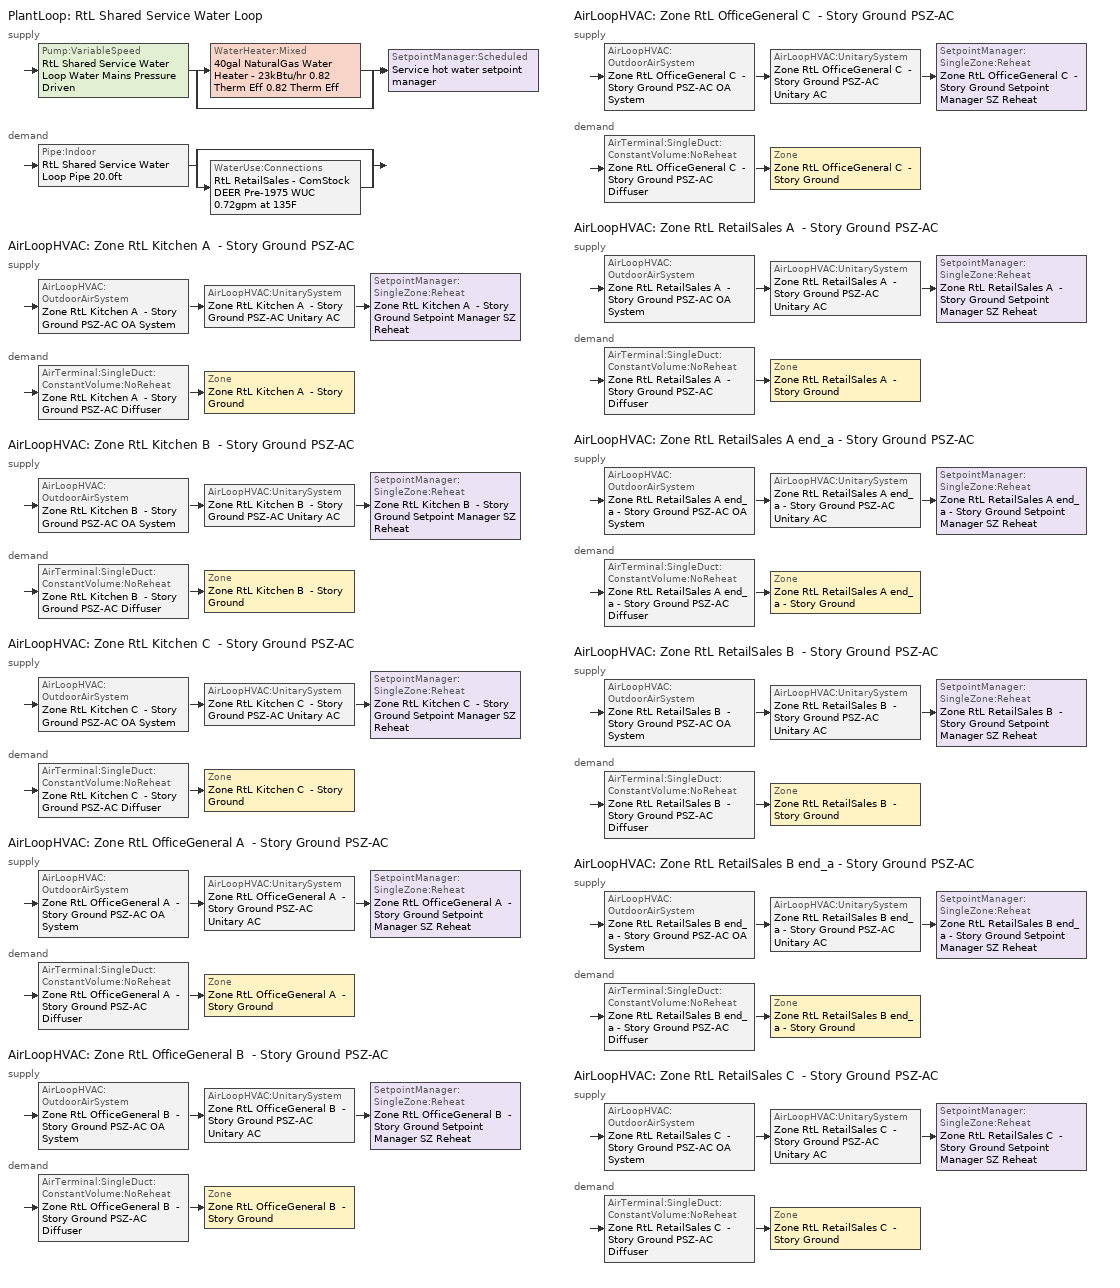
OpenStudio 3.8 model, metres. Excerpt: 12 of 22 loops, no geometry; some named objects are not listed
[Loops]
PlantLoop 'RtL Shared Service Water Loop'
 supply: Pump:VariableSpeed 'RtL Shared Service Water Loop Water Mains Pressure Driven' > split
  | WaterHeater:Mixed '40gal NaturalGas Water Heater - 23kBtu/hr 0.82 Therm Eff 0.82 Therm Eff'
  | bypass
  join > SetpointManager:Scheduled 'Service hot water setpoint manager'
 demand: Pipe:Indoor 'RtL Shared Service Water Loop Pipe 20.0ft' > split
  | bypass
  | WaterUse:Connections 'RtL RetailSales - ComStock DEER Pre-1975 WUC 0.72gpm at 135F'
AirLoopHVAC 'Zone RtL Kitchen A  - Story Ground PSZ-AC'
 supply: AirLoopHVAC:OutdoorAirSystem 'Zone RtL Kitchen A  - Story Ground PSZ-AC OA System' > AirLoopHVAC:UnitarySystem 'Zone RtL Kitchen A  - Story Ground PSZ-AC Unitary AC' > SetpointManager:SingleZone:Reheat 'Zone RtL Kitchen A  - Story Ground Setpoint Manager SZ Reheat'
 demand: AirTerminal:SingleDuct:ConstantVolume:NoReheat 'Zone RtL Kitchen A  - Story Ground PSZ-AC Diffuser' > Zone 'Zone RtL Kitchen A  - Story Ground'
AirLoopHVAC 'Zone RtL Kitchen B  - Story Ground PSZ-AC'
 supply: AirLoopHVAC:OutdoorAirSystem 'Zone RtL Kitchen B  - Story Ground PSZ-AC OA System' > AirLoopHVAC:UnitarySystem 'Zone RtL Kitchen B  - Story Ground PSZ-AC Unitary AC' > SetpointManager:SingleZone:Reheat 'Zone RtL Kitchen B  - Story Ground Setpoint Manager SZ Reheat'
 demand: AirTerminal:SingleDuct:ConstantVolume:NoReheat 'Zone RtL Kitchen B  - Story Ground PSZ-AC Diffuser' > Zone 'Zone RtL Kitchen B  - Story Ground'
AirLoopHVAC 'Zone RtL Kitchen C  - Story Ground PSZ-AC'
 supply: AirLoopHVAC:OutdoorAirSystem 'Zone RtL Kitchen C  - Story Ground PSZ-AC OA System' > AirLoopHVAC:UnitarySystem 'Zone RtL Kitchen C  - Story Ground PSZ-AC Unitary AC' > SetpointManager:SingleZone:Reheat 'Zone RtL Kitchen C  - Story Ground Setpoint Manager SZ Reheat'
 demand: AirTerminal:SingleDuct:ConstantVolume:NoReheat 'Zone RtL Kitchen C  - Story Ground PSZ-AC Diffuser' > Zone 'Zone RtL Kitchen C  - Story Ground'
AirLoopHVAC 'Zone RtL OfficeGeneral A  - Story Ground PSZ-AC'
 supply: AirLoopHVAC:OutdoorAirSystem 'Zone RtL OfficeGeneral A  - Story Ground PSZ-AC OA System' > AirLoopHVAC:UnitarySystem 'Zone RtL OfficeGeneral A  - Story Ground PSZ-AC Unitary AC' > SetpointManager:SingleZone:Reheat 'Zone RtL OfficeGeneral A  - Story Ground Setpoint Manager SZ Reheat'
 demand: AirTerminal:SingleDuct:ConstantVolume:NoReheat 'Zone RtL OfficeGeneral A  - Story Ground PSZ-AC Diffuser' > Zone 'Zone RtL OfficeGeneral A  - Story Ground'
AirLoopHVAC 'Zone RtL OfficeGeneral B  - Story Ground PSZ-AC'
 supply: AirLoopHVAC:OutdoorAirSystem 'Zone RtL OfficeGeneral B  - Story Ground PSZ-AC OA System' > AirLoopHVAC:UnitarySystem 'Zone RtL OfficeGeneral B  - Story Ground PSZ-AC Unitary AC' > SetpointManager:SingleZone:Reheat 'Zone RtL OfficeGeneral B  - Story Ground Setpoint Manager SZ Reheat'
 demand: AirTerminal:SingleDuct:ConstantVolume:NoReheat 'Zone RtL OfficeGeneral B  - Story Ground PSZ-AC Diffuser' > Zone 'Zone RtL OfficeGeneral B  - Story Ground'
AirLoopHVAC 'Zone RtL OfficeGeneral C  - Story Ground PSZ-AC'
 supply: AirLoopHVAC:OutdoorAirSystem 'Zone RtL OfficeGeneral C  - Story Ground PSZ-AC OA System' > AirLoopHVAC:UnitarySystem 'Zone RtL OfficeGeneral C  - Story Ground PSZ-AC Unitary AC' > SetpointManager:SingleZone:Reheat 'Zone RtL OfficeGeneral C  - Story Ground Setpoint Manager SZ Reheat'
 demand: AirTerminal:SingleDuct:ConstantVolume:NoReheat 'Zone RtL OfficeGeneral C  - Story Ground PSZ-AC Diffuser' > Zone 'Zone RtL OfficeGeneral C  - Story Ground'
AirLoopHVAC 'Zone RtL RetailSales A  - Story Ground PSZ-AC'
 supply: AirLoopHVAC:OutdoorAirSystem 'Zone RtL RetailSales A  - Story Ground PSZ-AC OA System' > AirLoopHVAC:UnitarySystem 'Zone RtL RetailSales A  - Story Ground PSZ-AC Unitary AC' > SetpointManager:SingleZone:Reheat 'Zone RtL RetailSales A  - Story Ground Setpoint Manager SZ Reheat'
 demand: AirTerminal:SingleDuct:ConstantVolume:NoReheat 'Zone RtL RetailSales A  - Story Ground PSZ-AC Diffuser' > Zone 'Zone RtL RetailSales A  - Story Ground'
AirLoopHVAC 'Zone RtL RetailSales A end_a - Story Ground PSZ-AC'
 supply: AirLoopHVAC:OutdoorAirSystem 'Zone RtL RetailSales A end_a - Story Ground PSZ-AC OA System' > AirLoopHVAC:UnitarySystem 'Zone RtL RetailSales A end_a - Story Ground PSZ-AC Unitary AC' > SetpointManager:SingleZone:Reheat 'Zone RtL RetailSales A end_a - Story Ground Setpoint Manager SZ Reheat'
 demand: AirTerminal:SingleDuct:ConstantVolume:NoReheat 'Zone RtL RetailSales A end_a - Story Ground PSZ-AC Diffuser' > Zone 'Zone RtL RetailSales A end_a - Story Ground'
AirLoopHVAC 'Zone RtL RetailSales B  - Story Ground PSZ-AC'
 supply: AirLoopHVAC:OutdoorAirSystem 'Zone RtL RetailSales B  - Story Ground PSZ-AC OA System' > AirLoopHVAC:UnitarySystem 'Zone RtL RetailSales B  - Story Ground PSZ-AC Unitary AC' > SetpointManager:SingleZone:Reheat 'Zone RtL RetailSales B  - Story Ground Setpoint Manager SZ Reheat'
 demand: AirTerminal:SingleDuct:ConstantVolume:NoReheat 'Zone RtL RetailSales B  - Story Ground PSZ-AC Diffuser' > Zone 'Zone RtL RetailSales B  - Story Ground'
AirLoopHVAC 'Zone RtL RetailSales B end_a - Story Ground PSZ-AC'
 supply: AirLoopHVAC:OutdoorAirSystem 'Zone RtL RetailSales B end_a - Story Ground PSZ-AC OA System' > AirLoopHVAC:UnitarySystem 'Zone RtL RetailSales B end_a - Story Ground PSZ-AC Unitary AC' > SetpointManager:SingleZone:Reheat 'Zone RtL RetailSales B end_a - Story Ground Setpoint Manager SZ Reheat'
 demand: AirTerminal:SingleDuct:ConstantVolume:NoReheat 'Zone RtL RetailSales B end_a - Story Ground PSZ-AC Diffuser' > Zone 'Zone RtL RetailSales B end_a - Story Ground'
AirLoopHVAC 'Zone RtL RetailSales C  - Story Ground PSZ-AC'
 supply: AirLoopHVAC:OutdoorAirSystem 'Zone RtL RetailSales C  - Story Ground PSZ-AC OA System' > AirLoopHVAC:UnitarySystem 'Zone RtL RetailSales C  - Story Ground PSZ-AC Unitary AC' > SetpointManager:SingleZone:Reheat 'Zone RtL RetailSales C  - Story Ground Setpoint Manager SZ Reheat'
 demand: AirTerminal:SingleDuct:ConstantVolume:NoReheat 'Zone RtL RetailSales C  - Story Ground PSZ-AC Diffuser' > Zone 'Zone RtL RetailSales C  - Story Ground'
[Construction]
Uninsulated copper pipe 0.75in type L: Copper pipe 0.75in type L
[Material]
Copper pipe 0.75in type L: Roughness=Smooth; Thickness {m}=0.001143; Conductivity {W/m-K}=386; Density {kg/m3}=8906.27; Specific Heat {J/kg-K}=385.1856; Thermal Absorptance=0.9; Solar Absorptance=0.7; Visible Absorptance=0.7
[Sizing:Zone] Zone Cooling Design Supply Air Temperature Input Method=SupplyAirTemperature; Zone Cooling Design Supply Air Temperature {C}=12.7778; Zone Cooling Design Supply Air Temperature Difference {deltaC}=11.11; Zone Heating Design Supply Air Temperature Input Method=SupplyAirTemperature; Zone Heating Design Supply Air Temperature {C}=50; Zone Heating Design Supply Air Temperature Difference {deltaC}=11.11; Zone Cooling Design Supply Air Humidity Ratio {kg-H2O/kg-air}=0.0085; Zone Heating Design Supply Air Humidity Ratio {kg-H2O/kg-air}=0.008; Cooling Design Air Flow Method=DesignDay; Heating Design Air Flow Method=DesignDay; Account for Dedicated Outdoor Air System=No; Dedicated Outdoor Air System Control Strategy=NeutralSupplyAir; Dedicated Outdoor Air Low Setpoint Temperature for Design {C}=autosize; Dedicated Outdoor Air High Setpoint Temperature for Design {C}=autosize; Zone Load Sizing Method=Sensible Load Only No Latent Load; Zone Latent Cooling Design Supply Air Humidity Ratio Input Method=HumidityRatioDifference; Zone Cooling Design Supply Air Humidity Ratio Difference {kgWater/kgDryAir}=0.005; Zone Latent Heating Design Supply Air Humidity Ratio Input Method=HumidityRatioDifference; Zone Humidification Design Supply Air Humidity Ratio Difference {kgWater/kgDryAir}=0.005
Zone RtL RetailSales A end_a - Story Ground; Zone RtL RetailSales B end_a - Story Ground; Zone RtL RetailSales A  - Story Ground; Zone RtL RetailSales B  - Story Ground; Zone RtL RetailSales C  - Story Ground; Zone RtL Kitchen A  - Story Ground; Zone RtL Kitchen B  - Story Ground; Zone RtL Kitchen C  - Story Ground; Zone RtL OfficeGeneral A  - Story Ground; Zone RtL OfficeGeneral B  - Story Ground; Zone RtL OfficeGeneral C  - Story Ground
[Zone equipment]
Zone RtL RetailSales A end_a - Story Ground: Zone RtL RetailSales A end_a - Story Ground PSZ-AC Diffuser
Zone RtL RetailSales B end_a - Story Ground: Zone RtL RetailSales B end_a - Story Ground PSZ-AC Diffuser
Zone RtL RetailSales A  - Story Ground: Zone RtL RetailSales A  - Story Ground PSZ-AC Diffuser
Zone RtL RetailSales B  - Story Ground: Zone RtL RetailSales B  - Story Ground PSZ-AC Diffuser
Zone RtL RetailSales C  - Story Ground: Zone RtL RetailSales C  - Story Ground PSZ-AC Diffuser
Zone RtL Kitchen A  - Story Ground: Zone RtL Kitchen A  - Story Ground Exhaust Fan, Zone RtL Kitchen A  - Story Ground PSZ-AC Diffuser
Zone RtL Kitchen B  - Story Ground: Zone RtL Kitchen B  - Story Ground Exhaust Fan, Zone RtL Kitchen B  - Story Ground PSZ-AC Diffuser
Zone RtL Kitchen C  - Story Ground: Zone RtL Kitchen C  - Story Ground Exhaust Fan, Zone RtL Kitchen C  - Story Ground PSZ-AC Diffuser
Zone RtL OfficeGeneral A  - Story Ground: Zone RtL OfficeGeneral A  - Story Ground PSZ-AC Diffuser
Zone RtL OfficeGeneral B  - Story Ground: Zone RtL OfficeGeneral B  - Story Ground PSZ-AC Diffuser
Zone RtL OfficeGeneral C  - Story Ground: Zone RtL OfficeGeneral C  - Story Ground PSZ-AC Diffuser
[Fan:ZoneExhaust] Availability Schedule=D_RtL_All_Fan_Yr; Fan Total Efficiency=0.583878; Pressure Rise {Pa}=124.544; Flow Fraction Schedule=D_RtL_All_Fan_Yr; System Availability Manager Coupling Mode=Decoupled
Name | Maximum Flow Rate {m3/s}
Zone RtL Kitchen A  - Story Ground Exhaust Fan; Zone RtL Kitchen C  - Story Ground Exhaust Fan | 0.111524
Zone RtL Kitchen B  - Story Ground Exhaust Fan | 2.65649
[WaterUse:Connections]
RtL RetailSales - ComStock DEER Pre-1975 WUC 0.72gpm at 135F: Drain Water Heat Exchanger Type=None; Drain Water Heat Exchanger Destination=Plant; Water Use Equipment Name 1=RtL RetailSales - ComStock DEER Pre-1975 Service Water Use 0.72gpm at 135F
[WaterUse:Equipment:Definition]
RtL RetailSales - ComStock DEER Pre-1975 Service Water Use Def 0.72gpm: Peak Flow Rate {m3/s}=4.54641e-05; Target Temperature Schedule=Mixed Water At Faucet Temp - 135F; Sensible Fraction Schedule=Fraction Sensible - 0.2; Latent Fraction Schedule=Fraction Latent - 0.05
[WaterUse:Equipment]
RtL RetailSales - ComStock DEER Pre-1975 Service Water Use 0.72gpm at 135F: Water Use Equipment Definition=RtL RetailSales - ComStock DEER Pre-1975 Service Water Use Def 0.72gpm; Flow Rate Fraction Schedule=D_RtL_All_DHW_DHW_Yr
[PlantLoop]
RtL Shared Service Water Loop: Glycol Concentration=0; Maximum Loop Temperature {C}=60; Minimum Loop Temperature {C}=10; Maximum Loop Flow Rate {m3/s}=4.54641e-05; Plant Loop Volume {m3}=0.00545569; Load Distribution Scheme=Optimal
[Sizing:Plant]
RtL Shared Service Water Loop: Loop Type=Heating; Design Loop Exit Temperature {C}=60; Loop Design Temperature Difference {deltaC}=5; Sizing Option=NonCoincident; Zone Timesteps in Averaging Window=1; Coincident Sizing Factor Mode=None
[SetpointManager:Scheduled]
Service hot water setpoint manager: Control Variable=Temperature; Schedule=Service Water Loop Temp - 140F; Setpoint Node or NodeList=RtL Shared Service Water Loop Supply Outlet Node
[Pump:VariableSpeed]
RtL Shared Service Water Loop Water Mains Pressure Driven: Rated Flow Rate {m3/s}=4.54641e-05; Rated Pump Head {Pa}=0.001; Rated Power Consumption {W}=6.73841e-08; Motor Efficiency=0.865; Coefficient 1 of the Part Load Performance Curve=0; Coefficient 2 of the Part Load Performance Curve=3.2485; Coefficient 3 of the Part Load Performance Curve=-4.7443; Coefficient 4 of the Part Load Performance Curve=2.5294; Pump Control Type=Intermittent; Skin Loss Radiative Fraction=0.5; Design Power Sizing Method=PowerPerFlowPerPressure; Design Electric Power per Unit Flow Rate {W/(m3/s)}=348701.1; Design Shaft Power per Unit Flow Rate per Unit Head {W-s/m3-Pa}=1.28205; Design Minimum Flow Rate Fraction=0
[WaterHeater:Mixed]
40gal NaturalGas Water Heater - 23kBtu/hr 0.82 Therm Eff 0.82 Therm Eff: Tank Volume {m3}=0.151416; Setpoint Temperature Schedule=Service Water Loop Temp - 140F; Deadband Temperature Difference {deltaC}=2; Maximum Temperature Limit {C}=60; Heater Control Type=Cycle; Heater Maximum Capacity {W}=6652.58; Heater Fuel Type=NaturalGas; Heater Thermal Efficiency=0.82; Off Cycle Parasitic Fuel Consumption Rate {W}=0; Off Cycle Parasitic Fuel Type=NaturalGas; Off Cycle Parasitic Heat Fraction to Tank=0; On Cycle Parasitic Fuel Consumption Rate {W}=0; On Cycle Parasitic Fuel Type=NaturalGas; On Cycle Parasitic Heat Fraction to Tank=0; Ambient Temperature Indicator=Schedule; Ambient Temperature Schedule=Water Heater Ambient Temp Schedule - 70.0f; Off Cycle Loss Coefficient to Ambient Temperature {W/K}=2.50901; On Cycle Loss Coefficient to Ambient Temperature {W/K}=2.50901; Use Side Effectiveness=1; Source Side Effectiveness=1; Use Side Design Flow Rate {m3/s}=autosize; Source Side Design Flow Rate {m3/s}=autosize; Indirect Water Heating Recovery Time {hr}=1.5; Source Side Flow Control Mode=IndirectHeatPrimarySetpoint
[WaterHeater:Sizing]
40gal NaturalGas Water Heater - 23kBtu/hr 0.82 Therm Eff 0.82 Therm Eff: Design Mode=PeakDraw; Time Storage Can Meet Peak Draw {hr}=0.538503; Time for Tank Recovery {hr}=0; Nominal Tank Volume for Autosizing Plant Connections {m3}=1
[Pipe:Indoor]
RtL Shared Service Water Loop Pipe 20.0ft: Construction=Uninsulated copper pipe 0.75in type L; Environment Type=Schedule; Ambient Temperature Schedule=RtL Shared Service Water Loop Piping Air Temp - 70F; Ambient Air Velocity Schedule=RtL Shared Service Water Loop Piping Air Velocity - 0.67mph; Pipe Inside Diameter {m}=0.019939; Pipe Length {m}=6.096
[AirLoopHVAC] Availability Schedule=Always On Discrete; Design Return Air Flow Fraction of Supply Air Flow=1
Name | Design Supply Air Flow Rate {m3/s}
Zone RtL Kitchen A  - Story Ground PSZ-AC | 0.286066
Zone RtL Kitchen B  - Story Ground PSZ-AC | 0.903629
Zone RtL Kitchen C  - Story Ground PSZ-AC | 0.195614
Zone RtL OfficeGeneral A  - Story Ground PSZ-AC | 0.690074
Zone RtL OfficeGeneral B  - Story Ground PSZ-AC | 2.1132
Zone RtL OfficeGeneral C  - Story Ground PSZ-AC | 0.445021
Zone RtL RetailSales A  - Story Ground PSZ-AC | 14.3841
Zone RtL RetailSales A end_a - Story Ground PSZ-AC | 1.12688
Zone RtL RetailSales B  - Story Ground PSZ-AC | 55.9653
Zone RtL RetailSales B end_a - Story Ground PSZ-AC | 13.8597
Zone RtL RetailSales C  - Story Ground PSZ-AC | 9.18437
[Sizing:System] Type of Load to Size On=Sensible; Central Heating Maximum System Air Flow Ratio=1; Preheat Design Temperature {C}=7.22222; Preheat Design Humidity Ratio {kg-H2O/kg-Air}=0.008; Precool Design Temperature {C}=12.7778; Precool Design Humidity Ratio {kg-H2O/kg-Air}=0.008; Central Cooling Design Supply Air Temperature {C}=12.7778; Central Heating Design Supply Air Temperature {C}=50; Sizing Option=Coincident; 100% Outdoor Air in Cooling=No; 100% Outdoor Air in Heating=No; Central Cooling Design Supply Air Humidity Ratio {kg-H2O/kg-Air}=0.0085; Central Heating Design Supply Air Humidity Ratio {kg-H2O/kg-Air}=0.008; Cooling Design Air Flow Method=DesignDay; Heating Design Air Flow Method=DesignDay; System Outdoor Air Method=ZoneSum; Zone Maximum Outdoor Air Fraction=1; Cooling Supply Air Flow Rate Per Floor Area {m3/s-m2}=0.00996765; Cooling Fraction of Autosized Cooling Supply Air Flow Rate=1; Cooling Supply Air Flow Rate Per Unit Cooling Capacity {m3/s-W}=3.94755e-05; Heating Supply Air Flow Rate Per Floor Area {m3/s-m2}=0.00996765; Heating Fraction of Autosized Heating Supply Air Flow Rate=1; Heating Fraction of Autosized Cooling Supply Air Flow Rate=1; Heating Supply Air Flow Rate Per Unit Heating Capacity {m3/s-W}=3.15882e-05; Cooling Design Capacity Method=CoolingDesignCapacity; Cooling Design Capacity Per Floor Area {W/m2}=234.7; Fraction of Autosized Cooling Design Capacity=1; Heating Design Capacity Method=HeatingDesignCapacity; Heating Design Capacity Per Floor Area {W/m2}=157; Fraction of Autosized Heating Design Capacity=1; Central Cooling Capacity Control Method=OnOff; Occupant Diversity=1
Name | Design Outdoor Air Flow Rate {m3/s} | Cooling Design Capacity {W} | Heating Design Capacity {W}
Zone RtL Kitchen A  - Story Ground PSZ-AC | 0.286066 | 3082.94 | 1071.41
Zone RtL Kitchen B  - Story Ground PSZ-AC | 0.903629 | 11793.89 | 7728.32
Zone RtL Kitchen C  - Story Ground PSZ-AC | 0.195614 | 2075.2 | 1079.23
Zone RtL OfficeGeneral A  - Story Ground PSZ-AC | 0.690074 | 7498.45 | 2819.75
Zone RtL OfficeGeneral B  - Story Ground PSZ-AC | 2.1132 | 29517.05 | 21845.2
Zone RtL OfficeGeneral C  - Story Ground PSZ-AC | 0.445021 | 4750.57 | 2839.61
Zone RtL RetailSales A  - Story Ground PSZ-AC | 14.3841 | 163310.6 | 70970.38
Zone RtL RetailSales A end_a - Story Ground PSZ-AC | 1.12688 | 12482.34 | 5549.78
Zone RtL RetailSales B  - Story Ground PSZ-AC | 55.9653 | 942641 | 1.05796e+06
Zone RtL RetailSales B end_a - Story Ground PSZ-AC | 13.8597 | 158379 | 83741.81
Zone RtL RetailSales C  - Story Ground PSZ-AC | 9.18437 | 102201 | 71377.9
[SetpointManager:SingleZone:Reheat] Minimum Supply Air Temperature {C}=12.7778; Maximum Supply Air Temperature {C}=50
Name | Control Zone | Setpoint Node or NodeList
Zone RtL Kitchen A  - Story Ground Setpoint Manager SZ Reheat | Zone RtL Kitchen A  - Story Ground | Zone RtL Kitchen A  - Story Ground PSZ-AC Supply Outlet Node
Zone RtL Kitchen B  - Story Ground Setpoint Manager SZ Reheat | Zone RtL Kitchen B  - Story Ground | Zone RtL Kitchen B  - Story Ground PSZ-AC Supply Outlet Node
Zone RtL Kitchen C  - Story Ground Setpoint Manager SZ Reheat | Zone RtL Kitchen C  - Story Ground | Zone RtL Kitchen C  - Story Ground PSZ-AC Supply Outlet Node
Zone RtL OfficeGeneral A  - Story Ground Setpoint Manager SZ Reheat | Zone RtL OfficeGeneral A  - Story Ground | Zone RtL OfficeGeneral A  - Story Ground PSZ-AC Supply Outlet Node
Zone RtL OfficeGeneral B  - Story Ground Setpoint Manager SZ Reheat | Zone RtL OfficeGeneral B  - Story Ground | Zone RtL OfficeGeneral B  - Story Ground PSZ-AC Supply Outlet Node
Zone RtL OfficeGeneral C  - Story Ground Setpoint Manager SZ Reheat | Zone RtL OfficeGeneral C  - Story Ground | Zone RtL OfficeGeneral C  - Story Ground PSZ-AC Supply Outlet Node
Zone RtL RetailSales A  - Story Ground Setpoint Manager SZ Reheat | Zone RtL RetailSales A  - Story Ground | Zone RtL RetailSales A  - Story Ground PSZ-AC Supply Outlet Node
Zone RtL RetailSales A end_a - Story Ground Setpoint Manager SZ Reheat | Zone RtL RetailSales A end_a - Story Ground | Zone RtL RetailSales A end_a - Story Ground PSZ-AC Supply Outlet Node
Zone RtL RetailSales B  - Story Ground Setpoint Manager SZ Reheat | Zone RtL RetailSales B  - Story Ground | Zone RtL RetailSales B  - Story Ground PSZ-AC Supply Outlet Node
Zone RtL RetailSales B end_a - Story Ground Setpoint Manager SZ Reheat | Zone RtL RetailSales B end_a - Story Ground | Zone RtL RetailSales B end_a - Story Ground PSZ-AC Supply Outlet Node
Zone RtL RetailSales C  - Story Ground Setpoint Manager SZ Reheat | Zone RtL RetailSales C  - Story Ground | Zone RtL RetailSales C  - Story Ground PSZ-AC Supply Outlet Node
[Coil:Heating:Gas] Availability Schedule=Always On Discrete; Gas Burner Efficiency=0.8; On Cycle Parasitic Electric Load {W}=0; Off Cycle Parasitic Gas Load {W}=0
Name | Nominal Capacity {W}
Zone RtL Kitchen A  - Story Ground PSZ-AC Gas Htg Coil | 9846.04
Zone RtL Kitchen B  - Story Ground PSZ-AC Gas Htg Coil | 33803.5
Zone RtL Kitchen C  - Story Ground PSZ-AC Gas Htg Coil | 6774.16
Zone RtL OfficeGeneral A  - Story Ground PSZ-AC Gas Htg Coil | 23852.5
Zone RtL OfficeGeneral B  - Story Ground PSZ-AC Gas Htg Coil | 81666.3
Zone RtL OfficeGeneral C  - Story Ground PSZ-AC Gas Htg Coil | 15529.8
Zone RtL RetailSales A  - Story Ground PSZ-AC Gas Htg Coil | 508668
Zone RtL RetailSales A end_a - Story Ground PSZ-AC Gas Htg Coil | 39271
Zone RtL RetailSales B  - Story Ground PSZ-AC Gas Htg Coil | 2.38019e+06
Zone RtL RetailSales B end_a - Story Ground PSZ-AC Gas Htg Coil | 494443
Zone RtL RetailSales C  - Story Ground PSZ-AC Gas Htg Coil | 332067
[Coil:Heating:Electric] Availability Schedule=Always Off Discrete; Efficiency=1; Nominal Capacity {W}=0
Zone RtL Kitchen A  - Story Ground PSZ-AC No Heat; Zone RtL Kitchen B  - Story Ground PSZ-AC No Heat; Zone RtL Kitchen C  - Story Ground PSZ-AC No Heat; Zone RtL OfficeGeneral A  - Story Ground PSZ-AC No Heat; Zone RtL OfficeGeneral B  - Story Ground PSZ-AC No Heat; Zone RtL OfficeGeneral C  - Story Ground PSZ-AC No Heat; Zone RtL RetailSales A  - Story Ground PSZ-AC No Heat; Zone RtL RetailSales A end_a - Story Ground PSZ-AC No Heat; Zone RtL RetailSales B  - Story Ground PSZ-AC No Heat; Zone RtL RetailSales B end_a - Story Ground PSZ-AC No Heat; Zone RtL RetailSales C  - Story Ground PSZ-AC No Heat
[Coil:Cooling:DX:SingleSpeed] Availability Schedule=Always On Discrete; Rated COP {W/W}=3.91157; Rated Evaporator Fan Power Per Volume Flow Rate 2017 {W/(m3/s)}=773.3; Rated Evaporator Fan Power Per Volume Flow Rate 2023 {W/(m3/s)}=934.4; Total Cooling Capacity Function of Temperature Curve=SpltAC2SpLoSEER_ClCap_fT; Total Cooling Capacity Function of Flow Fraction Curve=DXCOOL-NECB2011-REF-CAPFFLOW; Energy Input Ratio Function of Temperature Curve=SpltAC2SpLoSEER_EIR_fT; Energy Input Ratio Function of Flow Fraction Curve=DXCOOL-NECB2011-REF-COOLEIRFFLOW; Part Load Fraction Correlation Curve=DXCOOL-NECB2011-REF-COOLPLFFPLR; Minimum Outdoor Dry-Bulb Temperature for Compressor Operation {C}=-25; Nominal Time for Condensate Removal to Begin {s}=0; Ratio of Initial Moisture Evaporation Rate and Steady State Latent Capacity=0; Maximum Cycling Rate {cycles/hr}=0; Latent Capacity Time Constant {s}=0; Condenser Type=AirCooled; Evaporative Condenser Effectiveness=0.9; Evaporative Condenser Air Flow Rate {m3/s}=autosize; Evaporative Condenser Pump Rated Power Consumption {W}=autosize; Crankcase Heater Capacity {W}=0; Maximum Outdoor Dry-Bulb Temperature for Crankcase Heater Operation {C}=10; Basin Heater Capacity {W/K}=0; Basin Heater Setpoint Temperature {C}=2
Name | Rated Total Cooling Capacity {W} | Rated Sensible Heat Ratio | Rated Air Flow Rate {m3/s}
Zone RtL Kitchen A  - Story Ground PSZ-AC 1spd DX AC Clg Coil 21kBtu/hr 9.7SEER 20kBtu/hr 13.0SEER | 4735.41 | 0.800655 | 0.286066
Zone RtL Kitchen B  - Story Ground PSZ-AC 1spd DX AC Clg Coil 152kBtu/hr 9.7SEER 138kBtu/hr 13.0SEER | 15288.5 | 0.800714 | 0.903629
Zone RtL Kitchen C  - Story Ground PSZ-AC 1spd DX AC Clg Coil 15kBtu/hr 9.7SEER 14kBtu/hr 13.0SEER | 3238.1 | 0.800655 | 0.195614
Zone RtL OfficeGeneral A  - Story Ground PSZ-AC 1spd DX AC Clg Coil 36kBtu/hr 9.7SEER 36kBtu/hr 13.0SEER | 11423.2 | 0.800655 | 0.690074
Zone RtL OfficeGeneral B  - Story Ground PSZ-AC 1spd DX AC Clg Coil 150kBtu/hr 9.7SEER 141kBtu/hr 13.0SEER | 37975.9 | 0.80066 | 2.1132
Zone RtL OfficeGeneral C  - Story Ground PSZ-AC 1spd DX AC Clg Coil 24kBtu/hr 9.7SEER 24kBtu/hr 13.0SEER | 7366.68 | 0.800655 | 0.445021
Zone RtL RetailSales A  - Story Ground PSZ-AC 1spd DX AC Clg Coil 692kBtu/hr 9.7SEER 774kBtu/hr 13.0SEER | 238108 | 0.800655 | 14.3841
Zone RtL RetailSales A end_a - Story Ground PSZ-AC 1spd DX AC Clg Coil 54kBtu/hr 9.7SEER 57kBtu/hr 13.0SEER | 18653.8 | 0.800655 | 1.12688
Zone RtL RetailSales B  - Story Ground PSZ-AC 1spd DX AC Clg Coil 3709kBtu/hr 9.7SEER 3892kBtu/hr 13.0SEER | 1.24234e+06 | 0.737164 | 55.9653
Zone RtL RetailSales B end_a - Story Ground PSZ-AC 1spd DX AC Clg Coil 656kBtu/hr 9.7SEER 726kBtu/hr 13.0SEER | 229427 | 0.800655 | 13.8597
Zone RtL RetailSales C  - Story Ground PSZ-AC 1spd DX AC Clg Coil 440kBtu/hr 9.7SEER 480kBtu/hr 13.0SEER | 152034 | 0.800655 | 9.18437
[Fan:OnOff] Availability Schedule=Always On Discrete; Motor In Airstream Fraction=1
Name | Fan Total Efficiency | Pressure Rise {Pa} | Maximum Flow Rate {m3/s} | Motor Efficiency | Fan Power Ratio Function of Speed Ratio Curve | Fan Efficiency Ratio Function of Speed Ratio Curve
Zone RtL Kitchen A  - Story Ground PSZ-AC Fan | 0.56225 | 622.722 | 0.286066 | 0.865 | Fan On Off Power Curve | Fan On Off Efficiency Curve
Zone RtL Kitchen B  - Story Ground PSZ-AC Fan | 0.58175 | 622.722 | 0.903629 | 0.895 | Fan On Off Power Curve 1 | Fan On Off Efficiency Curve 1
Zone RtL Kitchen C  - Story Ground PSZ-AC Fan | 0.56225 | 622.722 | 0.195614 | 0.865 | Fan On Off Power Curve 2 | Fan On Off Efficiency Curve 2
Zone RtL OfficeGeneral A  - Story Ground PSZ-AC Fan | 0.56225 | 622.722 | 0.690074 | 0.865 | Fan On Off Power Curve 3 | Fan On Off Efficiency Curve 3
Zone RtL OfficeGeneral B  - Story Ground PSZ-AC Fan | 0.58175 | 622.722 | 2.1132 | 0.895 | Fan On Off Power Curve 4 | Fan On Off Efficiency Curve 4
Zone RtL OfficeGeneral C  - Story Ground PSZ-AC Fan | 0.56225 | 622.722 | 0.445021 | 0.865 | Fan On Off Power Curve 5 | Fan On Off Efficiency Curve 5
Zone RtL RetailSales A  - Story Ground PSZ-AC Fan | 0.61165 | 1018.77 | 14.3841 | 0.941 | Fan On Off Power Curve 6 | Fan On Off Efficiency Curve 6
Zone RtL RetailSales A end_a - Story Ground PSZ-AC Fan | 0.56225 | 622.722 | 1.12688 | 0.865 | Fan On Off Power Curve 7 | Fan On Off Efficiency Curve 7
Zone RtL RetailSales B  - Story Ground PSZ-AC Fan | 0.6201 | 1018.77 | 55.9653 | 0.954 | Fan On Off Power Curve 8 | Fan On Off Efficiency Curve 8
Zone RtL RetailSales B end_a - Story Ground PSZ-AC Fan | 0.61165 | 1018.77 | 13.8597 | 0.941 | Fan On Off Power Curve 9 | Fan On Off Efficiency Curve 9
Zone RtL RetailSales C  - Story Ground PSZ-AC Fan | 0.6084 | 1110.94 | 9.18437 | 0.936 | Fan On Off Power Curve 10 | Fan On Off Efficiency Curve 10
[AirLoopHVAC:UnitarySystem] Control Type=Load; Dehumidification Control Type=None; Availability Schedule=Always On Discrete; Fan Placement=DrawThrough; Supply Air Fan Operating Mode Schedule=Always On Discrete; DX Heating Coil Sizing Ratio=1; Use DOAS DX Cooling Coil=No; DOAS DX Cooling Coil Leaving Minimum Air Temperature {C}=2; Latent Load Control=SensibleOnlyLoadControl; Supply Air Flow Rate Method During Cooling Operation=SupplyAirFlowRate; Supply Air Flow Rate Method During Heating Operation=SupplyAirFlowRate; Supply Air Flow Rate Method When No Cooling or Heating is Required=None; No Load Supply Air Flow Rate Control Set To Low Speed=Yes; Maximum Supply Air Temperature {C}=50; Maximum Outdoor Dry-Bulb Temperature for Supplemental Heater Operation {C}=21; Ancilliary On-Cycle Electric Power {W}=0; Ancilliary Off-Cycle Electric Power {W}=0
Name | Controlling Zone or Thermostat Location | Supply Fan | Heating Coil | Cooling Coil | Supplemental Heating Coil | Supply Air Flow Rate During Cooling Operation {m3/s} | Supply Air Flow Rate During Heating Operation {m3/s}
Zone RtL Kitchen A  - Story Ground PSZ-AC Unitary AC | Zone RtL Kitchen A  - Story Ground | Zone RtL Kitchen A  - Story Ground PSZ-AC Fan | Zone RtL Kitchen A  - Story Ground PSZ-AC Gas Htg Coil | Zone RtL Kitchen A  - Story Ground PSZ-AC 1spd DX AC Clg Coil 21kBtu/hr 9.7SEER 20kBtu/hr 13.0SEER | Zone RtL Kitchen A  - Story Ground PSZ-AC No Heat | 0.286066 | 0.286066
Zone RtL Kitchen B  - Story Ground PSZ-AC Unitary AC | Zone RtL Kitchen B  - Story Ground | Zone RtL Kitchen B  - Story Ground PSZ-AC Fan | Zone RtL Kitchen B  - Story Ground PSZ-AC Gas Htg Coil | Zone RtL Kitchen B  - Story Ground PSZ-AC 1spd DX AC Clg Coil 152kBtu/hr 9.7SEER 138kBtu/hr 13.0SEER | Zone RtL Kitchen B  - Story Ground PSZ-AC No Heat | 0.903629 | 0.903629
Zone RtL Kitchen C  - Story Ground PSZ-AC Unitary AC | Zone RtL Kitchen C  - Story Ground | Zone RtL Kitchen C  - Story Ground PSZ-AC Fan | Zone RtL Kitchen C  - Story Ground PSZ-AC Gas Htg Coil | Zone RtL Kitchen C  - Story Ground PSZ-AC 1spd DX AC Clg Coil 15kBtu/hr 9.7SEER 14kBtu/hr 13.0SEER | Zone RtL Kitchen C  - Story Ground PSZ-AC No Heat | 0.195614 | 0.195614
Zone RtL OfficeGeneral A  - Story Ground PSZ-AC Unitary AC | Zone RtL OfficeGeneral A  - Story Ground | Zone RtL OfficeGeneral A  - Story Ground PSZ-AC Fan | Zone RtL OfficeGeneral A  - Story Ground PSZ-AC Gas Htg Coil | Zone RtL OfficeGeneral A  - Story Ground PSZ-AC 1spd DX AC Clg Coil 36kBtu/hr 9.7SEER 36kBtu/hr 13.0SEER | Zone RtL OfficeGeneral A  - Story Ground PSZ-AC No Heat | 0.690074 | 0.690074
Zone RtL OfficeGeneral B  - Story Ground PSZ-AC Unitary AC | Zone RtL OfficeGeneral B  - Story Ground | Zone RtL OfficeGeneral B  - Story Ground PSZ-AC Fan | Zone RtL OfficeGeneral B  - Story Ground PSZ-AC Gas Htg Coil | Zone RtL OfficeGeneral B  - Story Ground PSZ-AC 1spd DX AC Clg Coil 150kBtu/hr 9.7SEER 141kBtu/hr 13.0SEER | Zone RtL OfficeGeneral B  - Story Ground PSZ-AC No Heat | 2.1132 | 2.1132
Zone RtL OfficeGeneral C  - Story Ground PSZ-AC Unitary AC | Zone RtL OfficeGeneral C  - Story Ground | Zone RtL OfficeGeneral C  - Story Ground PSZ-AC Fan | Zone RtL OfficeGeneral C  - Story Ground PSZ-AC Gas Htg Coil | Zone RtL OfficeGeneral C  - Story Ground PSZ-AC 1spd DX AC Clg Coil 24kBtu/hr 9.7SEER 24kBtu/hr 13.0SEER | Zone RtL OfficeGeneral C  - Story Ground PSZ-AC No Heat | 0.445021 | 0.445021
Zone RtL RetailSales A  - Story Ground PSZ-AC Unitary AC | Zone RtL RetailSales A  - Story Ground | Zone RtL RetailSales A  - Story Ground PSZ-AC Fan | Zone RtL RetailSales A  - Story Ground PSZ-AC Gas Htg Coil | Zone RtL RetailSales A  - Story Ground PSZ-AC 1spd DX AC Clg Coil 692kBtu/hr 9.7SEER 774kBtu/hr 13.0SEER | Zone RtL RetailSales A  - Story Ground PSZ-AC No Heat | 14.3841 | 14.3841
Zone RtL RetailSales A end_a - Story Ground PSZ-AC Unitary AC | Zone RtL RetailSales A end_a - Story Ground | Zone RtL RetailSales A end_a - Story Ground PSZ-AC Fan | Zone RtL RetailSales A end_a - Story Ground PSZ-AC Gas Htg Coil | Zone RtL RetailSales A end_a - Story Ground PSZ-AC 1spd DX AC Clg Coil 54kBtu/hr 9.7SEER 57kBtu/hr 13.0SEER | Zone RtL RetailSales A end_a - Story Ground PSZ-AC No Heat | 1.12688 | 1.12688
Zone RtL RetailSales B  - Story Ground PSZ-AC Unitary AC | Zone RtL RetailSales B  - Story Ground | Zone RtL RetailSales B  - Story Ground PSZ-AC Fan | Zone RtL RetailSales B  - Story Ground PSZ-AC Gas Htg Coil | Zone RtL RetailSales B  - Story Ground PSZ-AC 1spd DX AC Clg Coil 3709kBtu/hr 9.7SEER 3892kBtu/hr 13.0SEER | Zone RtL RetailSales B  - Story Ground PSZ-AC No Heat | 55.9653 | 55.9653
Zone RtL RetailSales B end_a - Story Ground PSZ-AC Unitary AC | Zone RtL RetailSales B end_a - Story Ground | Zone RtL RetailSales B end_a - Story Ground PSZ-AC Fan | Zone RtL RetailSales B end_a - Story Ground PSZ-AC Gas Htg Coil | Zone RtL RetailSales B end_a - Story Ground PSZ-AC 1spd DX AC Clg Coil 656kBtu/hr 9.7SEER 726kBtu/hr 13.0SEER | Zone RtL RetailSales B end_a - Story Ground PSZ-AC No Heat | 13.8597 | 13.8597
Zone RtL RetailSales C  - Story Ground PSZ-AC Unitary AC | Zone RtL RetailSales C  - Story Ground | Zone RtL RetailSales C  - Story Ground PSZ-AC Fan | Zone RtL RetailSales C  - Story Ground PSZ-AC Gas Htg Coil | Zone RtL RetailSales C  - Story Ground PSZ-AC 1spd DX AC Clg Coil 440kBtu/hr 9.7SEER 480kBtu/hr 13.0SEER | Zone RtL RetailSales C  - Story Ground PSZ-AC No Heat | 9.18437 | 9.18437
[Controller:OutdoorAir] Economizer Control Type=FixedDryBulb; Economizer Control Action Type=ModulateFlow; Economizer Maximum Limit Dry-Bulb Temperature {C}=10.88; Economizer Maximum Limit Enthalpy {J/kg}=65128; Lockout Type=LockoutWithCompressor; Minimum Limit Type=FixedMinimum; High Humidity Control=No; Heat Recovery Bypass Control Type=BypassWhenWithinEconomizerLimits; Economizer Operation Staging=InterlockedWithMechanicalCooling
Name | Minimum Outdoor Air Flow Rate {m3/s} | Maximum Outdoor Air Flow Rate {m3/s} | Minimum Outdoor Air Schedule | Minimum Fraction of Outdoor Air Schedule | Maximum Fraction of Outdoor Air Schedule | Controller Mechanical Ventilation
Zone RtL Kitchen A  - Story Ground PSZ-AC OA System Controller | 0.00464683 | 0.286066 | Zone RtL Kitchen A  - Story Ground PSZ-AC_night_ventcycle_schedule | FRAC_OA_MIN_ems_Zone_RtL_Kitchen_A____Story_Ground_PSZ_AC_OA_System_Controller | FRAC_OA_MAX_ems_Zone_RtL_Kitchen_A____Story_Ground_PSZ_AC_OA_System_Controller | Controller Mechanical Ventilation 1
Zone RtL Kitchen B  - Story Ground PSZ-AC OA System Controller | 0.110687 | 0.903629 | Zone RtL Kitchen B  - Story Ground PSZ-AC_night_ventcycle_schedule | FRAC_OA_MIN_ems_Zone_RtL_Kitchen_B____Story_Ground_PSZ_AC_OA_System_Controller | FRAC_OA_MAX_ems_Zone_RtL_Kitchen_B____Story_Ground_PSZ_AC_OA_System_Controller | Controller Mechanical Ventilation 2
Zone RtL Kitchen C  - Story Ground PSZ-AC OA System Controller | 0.00464683 | 0.195614 | Zone RtL Kitchen C  - Story Ground PSZ-AC_night_ventcycle_schedule | FRAC_OA_MIN_ems_Zone_RtL_Kitchen_C____Story_Ground_PSZ_AC_OA_System_Controller | FRAC_OA_MAX_ems_Zone_RtL_Kitchen_C____Story_Ground_PSZ_AC_OA_System_Controller | Controller Mechanical Ventilation 3
Zone RtL OfficeGeneral A  - Story Ground PSZ-AC OA System Controller | 0.0147629 | 0.690074 | Zone RtL OfficeGeneral A  - Story Ground PSZ-AC_night_ventcycle_schedule | FRAC_OA_MIN_ems_Zone_RtL_OfficeGeneral_A____Story_Ground_PSZ_AC_OA_System_Controller | FRAC_OA_MAX_ems_Zone_RtL_OfficeGeneral_A____Story_Ground_PSZ_AC_OA_System_Controller | Controller Mechanical Ventilation 4
Zone RtL OfficeGeneral B  - Story Ground PSZ-AC OA System Controller | 0.351652 | 2.1132 | Zone RtL OfficeGeneral B  - Story Ground PSZ-AC_night_ventcycle_schedule | FRAC_OA_MIN_ems_Zone_RtL_OfficeGeneral_B____Story_Ground_PSZ_AC_OA_System_Controller | FRAC_OA_MAX_ems_Zone_RtL_OfficeGeneral_B____Story_Ground_PSZ_AC_OA_System_Controller | Controller Mechanical Ventilation 5
Zone RtL OfficeGeneral C  - Story Ground PSZ-AC OA System Controller | 0.0147629 | 0.445021 | Zone RtL OfficeGeneral C  - Story Ground PSZ-AC_night_ventcycle_schedule | FRAC_OA_MIN_ems_Zone_RtL_OfficeGeneral_C____Story_Ground_PSZ_AC_OA_System_Controller | FRAC_OA_MAX_ems_Zone_RtL_OfficeGeneral_C____Story_Ground_PSZ_AC_OA_System_Controller | Controller Mechanical Ventilation 6
Zone RtL RetailSales A  - Story Ground PSZ-AC OA System Controller | 0.714966 | 14.3841 | Zone RtL RetailSales A  - Story Ground PSZ-AC_night_ventcycle_schedule | FRAC_OA_MIN_ems_Zone_RtL_RetailSales_A____Story_Ground_PSZ_AC_OA_System_Controller | FRAC_OA_MAX_ems_Zone_RtL_RetailSales_A____Story_Ground_PSZ_AC_OA_System_Controller | Controller Mechanical Ventilation 7
Zone RtL RetailSales A end_a - Story Ground PSZ-AC OA System Controller | 0.0353607 | 1.12688 | Zone RtL RetailSales A end_a - Story Ground PSZ-AC_night_ventcycle_schedule | FRAC_OA_MIN_ems_Zone_RtL_RetailSales_A_end_a___Story_Ground_PSZ_AC_OA_System_Controller | FRAC_OA_MAX_ems_Zone_RtL_RetailSales_A_end_a___Story_Ground_PSZ_AC_OA_System_Controller | Controller Mechanical Ventilation 8
Zone RtL RetailSales B  - Story Ground PSZ-AC OA System Controller | 17.0304 | 55.9653 | Zone RtL RetailSales B  - Story Ground PSZ-AC_night_ventcycle_schedule | FRAC_OA_MIN_ems_Zone_RtL_RetailSales_B____Story_Ground_PSZ_AC_OA_System_Controller | FRAC_OA_MAX_ems_Zone_RtL_RetailSales_B____Story_Ground_PSZ_AC_OA_System_Controller | Controller Mechanical Ventilation 9
Zone RtL RetailSales B end_a - Story Ground PSZ-AC OA System Controller | 0.842287 | 13.8597 | Zone RtL RetailSales B end_a - Story Ground PSZ-AC_night_ventcycle_schedule | FRAC_OA_MIN_ems_Zone_RtL_RetailSales_B_end_a___Story_Ground_PSZ_AC_OA_System_Controller | FRAC_OA_MAX_ems_Zone_RtL_RetailSales_B_end_a___Story_Ground_PSZ_AC_OA_System_Controller | Controller Mechanical Ventilation 10
Zone RtL RetailSales C  - Story Ground PSZ-AC OA System Controller | 0.714966 | 9.18437 | Zone RtL RetailSales C  - Story Ground PSZ-AC_night_ventcycle_schedule | FRAC_OA_MIN_ems_Zone_RtL_RetailSales_C____Story_Ground_PSZ_AC_OA_System_Controller | FRAC_OA_MAX_ems_Zone_RtL_RetailSales_C____Story_Ground_PSZ_AC_OA_System_Controller | Controller Mechanical Ventilation 11
[Controller:MechanicalVentilation] Availability Schedule=Always On Discrete
Controller Mechanical Ventilation 1; Controller Mechanical Ventilation 2; Controller Mechanical Ventilation 3; Controller Mechanical Ventilation 4; Controller Mechanical Ventilation 5; Controller Mechanical Ventilation 6; Controller Mechanical Ventilation 7; Controller Mechanical Ventilation 8; Controller Mechanical Ventilation 9; Controller Mechanical Ventilation 10; Controller Mechanical Ventilation 11
[AirLoopHVAC:OutdoorAirSystem]
Name | Controller
Zone RtL Kitchen A  - Story Ground PSZ-AC OA System | Zone RtL Kitchen A  - Story Ground PSZ-AC OA System Controller
Zone RtL Kitchen B  - Story Ground PSZ-AC OA System | Zone RtL Kitchen B  - Story Ground PSZ-AC OA System Controller
Zone RtL Kitchen C  - Story Ground PSZ-AC OA System | Zone RtL Kitchen C  - Story Ground PSZ-AC OA System Controller
Zone RtL OfficeGeneral A  - Story Ground PSZ-AC OA System | Zone RtL OfficeGeneral A  - Story Ground PSZ-AC OA System Controller
Zone RtL OfficeGeneral B  - Story Ground PSZ-AC OA System | Zone RtL OfficeGeneral B  - Story Ground PSZ-AC OA System Controller
Zone RtL OfficeGeneral C  - Story Ground PSZ-AC OA System | Zone RtL OfficeGeneral C  - Story Ground PSZ-AC OA System Controller
Zone RtL RetailSales A  - Story Ground PSZ-AC OA System | Zone RtL RetailSales A  - Story Ground PSZ-AC OA System Controller
Zone RtL RetailSales A end_a - Story Ground PSZ-AC OA System | Zone RtL RetailSales A end_a - Story Ground PSZ-AC OA System Controller
Zone RtL RetailSales B  - Story Ground PSZ-AC OA System | Zone RtL RetailSales B  - Story Ground PSZ-AC OA System Controller
Zone RtL RetailSales B end_a - Story Ground PSZ-AC OA System | Zone RtL RetailSales B end_a - Story Ground PSZ-AC OA System Controller
Zone RtL RetailSales C  - Story Ground PSZ-AC OA System | Zone RtL RetailSales C  - Story Ground PSZ-AC OA System Controller
[AvailabilityManager:NightCycle] Applicability Schedule=Always On Discrete; Control Type=CycleOnAny; Thermostat Tolerance {deltaC}=1; Cycling Run Time {s}=1800
Availability Manager Night Cycle 1; Availability Manager Night Cycle 2; Availability Manager Night Cycle 3; Availability Manager Night Cycle 4; Availability Manager Night Cycle 5; Availability Manager Night Cycle 6; Availability Manager Night Cycle 7; Availability Manager Night Cycle 8; Availability Manager Night Cycle 9; Availability Manager Night Cycle 10; Availability Manager Night Cycle 11; Availability Manager Night Cycle 12; Availability Manager Night Cycle 13; Availability Manager Night Cycle 14; Availability Manager Night Cycle 15; Availability Manager Night Cycle 16; Availability Manager Night Cycle 17; Availability Manager Night Cycle 18; Availability Manager Night Cycle 19; Availability Manager Night Cycle 20; Availability Manager Night Cycle 21
[AirTerminal:SingleDuct:ConstantVolume:NoReheat] Availability Schedule=Always On Discrete
Name | Maximum Air Flow Rate {m3/s}
Zone RtL Kitchen A  - Story Ground PSZ-AC Diffuser | 0.286066
Zone RtL Kitchen B  - Story Ground PSZ-AC Diffuser | 0.903629
Zone RtL Kitchen C  - Story Ground PSZ-AC Diffuser | 0.195614
Zone RtL OfficeGeneral A  - Story Ground PSZ-AC Diffuser | 0.690074
Zone RtL OfficeGeneral B  - Story Ground PSZ-AC Diffuser | 2.1132
Zone RtL OfficeGeneral C  - Story Ground PSZ-AC Diffuser | 0.445021
Zone RtL RetailSales A  - Story Ground PSZ-AC Diffuser | 14.3841
Zone RtL RetailSales A end_a - Story Ground PSZ-AC Diffuser | 1.12688
Zone RtL RetailSales B  - Story Ground PSZ-AC Diffuser | 55.9653
Zone RtL RetailSales B end_a - Story Ground PSZ-AC Diffuser | 13.8597
Zone RtL RetailSales C  - Story Ground PSZ-AC Diffuser | 9.18437
[EnergyManagementSystem:Sensor] Output Variable or Output Meter Index Key=Environment; Output Variable or Output Meter=Site Outdoor Air Drybulb Temperature
OAT; OAT_1; OAT_2; OAT_3; OAT_4; OAT_5; OAT_6; OAT_7; OAT_8; OAT_9
[EnergyManagementSystem:Actuator]
ZoneRtLRetailSalesAStoryGroundPSZACHtgSch0: Actuated Component=D_RtL_All_HTemp_Yr; Actuated Component Type=Schedule:Year; Actuated Component Control Type=Schedule Value
[Schedule:Ruleset]
Name | Default Day Schedule | Summer Design Day Schedule | Winter Design Day Schedule
D_RtL_All_Fan_Yr | D_RtL_All_Fan_Yr Default | D_RtL_All_Fan_Yr Summer Design Day | D_RtL_All_Fan_Yr Winter Design Day
D_RtL_All_DHW_DHW_Yr | D_RtL_All_DHW_DHW_Yr Default | D_RtL_All_DHW_DHW_Yr Summer Design Day | D_RtL_All_DHW_DHW_Yr Winter Design Day
Fraction Sensible - 0.2 | Fraction Sensible - 0.2 Default
Fraction Latent - 0.05 | Fraction Latent - 0.05 Default
Mixed Water At Faucet Temp - 135F | Mixed Water At Faucet Temp - 135F Default
Service Water Loop Temp - 140F | Service Water Loop Temp - 140F Default
Water Heater Ambient Temp Schedule - 70.0f | Water Heater Ambient Temp Schedule - 70.0f Default
RtL Shared Service Water Loop Piping Air Temp - 70F | RtL Shared Service Water Loop Piping Air Temp - 70F Default
RtL Shared Service Water Loop Piping Air Velocity - 0.67mph | RtL Shared Service Water Loop Piping Air Velocity - 0.67mph Default
[Schedule:Day]
D_RtL_All_Fan_Yr Default: Average, 7, 45, 0, 22, 30, 1, 24, 0, 0
D_RtL_All_Fan_Yr Winter Design Day; D_RtL_All_Fan_Yr Summer Design Day: 8, 0, 0, 23, 0, 1, 24, 0, 0
D_RtL_All_DHW_DHW_Yr Default: Average, 5, 15, 0.05, 5, 30, 0.0875, 5, 45, 0.125, 6, 0, 0.1625, 6, 15, 0.2, 6, 30, 0.275, 6, 45, 0.35, 7, 0, 0.425, 7, 15, 0.5, 8, 15, 0.5, 8, 30, 0.4375, 8, 45, 0.375, 9, 0, 0.3125, 9, 15, 0.25, 9, 30, 0.2375, 9, 45, 0.225, 10, 0, 0.2125, 10, 15, 0.2, 10, 30, 0.175, 10, 45, 0.15, 11, 0, 0.125, 11, 15, 0.1, 15, 7, 0.1, 15, 22, 0.125, 15, 37, 0.15, 15, 52, 0.175, 16, 7, 0.2, 16, 22, 0.225, 16, 37, 0.25, 16, 52, 0.275, 17, 7, 0.3, 17, 22, 0.328571, 17, 37, 0.357143, 17, 52, 0.385714, 18, 0, 0.4, 18, 15, 0.375, 18, 30, 0.35, 18, 45, 0.325, 19, 0, 0.3, 19, 15, 0.2875, 19, 30, 0.275, 19, 45, 0.2625, 20, 0, 0.25, 20, 15, 0.2375, 20, 30, 0.225, 20, 45, 0.2125, 21, 0, 0.2, 21, 15, 0.175, 21, 30, 0.15, 21, 45, 0.125, 22, 0, 0.1, 22, 15, 0.0875, 22, 30, 0.075, 22, 45, 0.0625, 23, 0, 0.05, 24, 0, 0.05
D_RtL_All_DHW_DHW_Yr Winter Design Day; D_RtL_All_DHW_DHW_Yr Summer Design Day: 6, 0, 0.05, 7, 0, 0.2, 9, 0, 0.5, 10, 0, 0.25, 11, 0, 0.2, 16, 0, 0.1, 17, 0, 0.2, 18, 0, 0.3, 19, 0, 0.4, 20, 0, 0.3, 21, 0, 0.25, 22, 0, 0.2, 23, 0, 0.1, 24, 0, 0.05
Fraction Sensible - 0.2 Default: 24, 0, 0.2
Fraction Latent - 0.05 Default: 24, 0, 0.05
Mixed Water At Faucet Temp - 135F Default: 24, 0, 57.2222
Service Water Loop Temp - 140F Default: 24, 0, 60
Water Heater Ambient Temp Schedule - 70.0f Default; RtL Shared Service Water Loop Piping Air Temp - 70F Default: 24, 0, 21.1111
RtL Shared Service Water Loop Piping Air Velocity - 0.67mph Default: 24, 0, 0.3
[Schedule:Constant]
Name | Value
Always On Discrete; Zone RtL Kitchen A  - Story Ground PSZ-AC_night_ventcycle_schedule; Zone RtL Kitchen B  - Story Ground PSZ-AC_night_ventcycle_schedule; Zone RtL Kitchen C  - Story Ground PSZ-AC_night_ventcycle_schedule; Zone RtL OfficeGeneral A  - Story Ground PSZ-AC_night_ventcycle_schedule; Zone RtL OfficeGeneral B  - Story Ground PSZ-AC_night_ventcycle_schedule; Zone RtL OfficeGeneral C  - Story Ground PSZ-AC_night_ventcycle_schedule; Zone RtL RetailSales A  - Story Ground PSZ-AC_night_ventcycle_schedule; Zone RtL RetailSales A end_a - Story Ground PSZ-AC_night_ventcycle_schedule; Zone RtL RetailSales B  - Story Ground PSZ-AC_night_ventcycle_schedule; Zone RtL RetailSales B end_a - Story Ground PSZ-AC_night_ventcycle_schedule; Zone RtL RetailSales C  - Story Ground PSZ-AC_night_ventcycle_schedule; FRAC_OA_MAX_ems_Zone_RtL_Kitchen_A____Story_Ground_PSZ_AC_OA_System_Controller; FRAC_OA_MAX_ems_Zone_RtL_Kitchen_B____Story_Ground_PSZ_AC_OA_System_Controller; FRAC_OA_MAX_ems_Zone_RtL_OfficeGeneral_C____Story_Ground_PSZ_AC_OA_System_Controller; FRAC_OA_MAX_ems_Zone_RtL_RetailSales_A_end_a___Story_Ground_PSZ_AC_OA_System_Controller; FRAC_OA_MAX_ems_Zone_RtL_RetailSales_B_end_a___Story_Ground_PSZ_AC_OA_System_Controller; FRAC_OA_MAX_ems_Zone_RtL_OfficeGeneral_A____Story_Ground_PSZ_AC_OA_System_Controller; FRAC_OA_MAX_ems_Zone_RtL_OfficeGeneral_B____Story_Ground_PSZ_AC_OA_System_Controller; FRAC_OA_MAX_ems_Zone_RtL_RetailSales_B____Story_Ground_PSZ_AC_OA_System_Controller; FRAC_OA_MAX_ems_Zone_RtL_Kitchen_C____Story_Ground_PSZ_AC_OA_System_Controller; FRAC_OA_MAX_ems_Zone_RtL_RetailSales_C____Story_Ground_PSZ_AC_OA_System_Controller; FRAC_OA_MAX_ems_Zone_RtL_RetailSales_A____Story_Ground_PSZ_AC_OA_System_Controller | 1
Always Off Discrete; FRAC_OA_MIN_ems_Zone_RtL_Kitchen_A____Story_Ground_PSZ_AC_OA_System_Controller; FRAC_OA_MIN_ems_Zone_RtL_Kitchen_B____Story_Ground_PSZ_AC_OA_System_Controller; FRAC_OA_MIN_ems_Zone_RtL_OfficeGeneral_C____Story_Ground_PSZ_AC_OA_System_Controller; FRAC_OA_MIN_ems_Zone_RtL_RetailSales_A_end_a___Story_Ground_PSZ_AC_OA_System_Controller; FRAC_OA_MIN_ems_Zone_RtL_RetailSales_B_end_a___Story_Ground_PSZ_AC_OA_System_Controller; FRAC_OA_MIN_ems_Zone_RtL_OfficeGeneral_A____Story_Ground_PSZ_AC_OA_System_Controller; FRAC_OA_MIN_ems_Zone_RtL_OfficeGeneral_B____Story_Ground_PSZ_AC_OA_System_Controller; FRAC_OA_MIN_ems_Zone_RtL_RetailSales_B____Story_Ground_PSZ_AC_OA_System_Controller; FRAC_OA_MIN_ems_Zone_RtL_Kitchen_C____Story_Ground_PSZ_AC_OA_System_Controller; FRAC_OA_MIN_ems_Zone_RtL_RetailSales_C____Story_Ground_PSZ_AC_OA_System_Controller; FRAC_OA_MIN_ems_Zone_RtL_RetailSales_A____Story_Ground_PSZ_AC_OA_System_Controller | 0
[Curve:Exponent] Coefficient1 Constant=1; Coefficient2 Constant=0; Coefficient3 Constant=0; Minimum Value of x=0; Maximum Value of x=1
Fan On Off Power Curve; Fan On Off Power Curve 1; Fan On Off Power Curve 2; Fan On Off Power Curve 3; Fan On Off Power Curve 4; Fan On Off Power Curve 5; Fan On Off Power Curve 6; Fan On Off Power Curve 7; Fan On Off Power Curve 8; Fan On Off Power Curve 9; Fan On Off Power Curve 10
[Curve:Cubic] Maximum Value of x=1
Name | Coefficient1 Constant | Coefficient2 x | Coefficient3 x**2 | Coefficient4 x**3 | Minimum Value of x
Fan On Off Efficiency Curve; Fan On Off Efficiency Curve 1; Fan On Off Efficiency Curve 2; Fan On Off Efficiency Curve 3; Fan On Off Efficiency Curve 4; Fan On Off Efficiency Curve 5; Fan On Off Efficiency Curve 6; Fan On Off Efficiency Curve 7; Fan On Off Efficiency Curve 8; Fan On Off Efficiency Curve 9; Fan On Off Efficiency Curve 10 | 1 | 0 | 0 | 0 | 0
DXCOOL-NECB2011-REF-COOLPLFFPLR | 0.0277 | 4.9151 | -8.184 | 4.2702 | 0.7
[Curve:Biquadratic] Minimum Value of x=7.22222; Maximum Value of x=29.44444; Minimum Value of y=-23.333; Maximum Value of y=46.11111
Name | Coefficient1 Constant | Coefficient2 x | Coefficient3 x**2 | Coefficient4 y | Coefficient5 y**2 | Coefficient6 x*y
SpltAC2SpLoSEER_ClCap_fT | 1.54887 | -0.0648072 | 0.00310068 | -0.000425376 | -2.55e-05 | -0.00060264
SpltAC2SpLoSEER_EIR_fT | -0.281376 | 0.134309 | -0.0036936 | -0.0173736 | 0.00096552 | -0.00075168
[Curve:Quadratic] Coefficient1 Constant=1; Coefficient2 x=0; Coefficient3 x**2=0; Minimum Value of x=0; Maximum Value of x=1
DXCOOL-NECB2011-REF-CAPFFLOW; DXCOOL-NECB2011-REF-COOLEIRFFLOW
